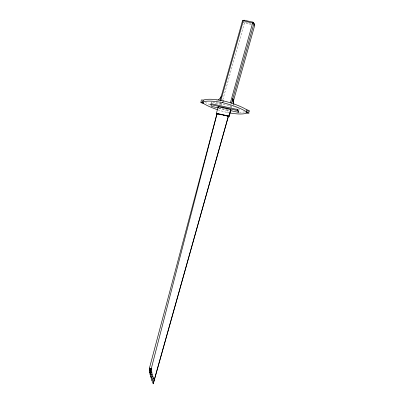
<?xml version="1.0" encoding="UTF-8"?>
<svg xmlns="http://www.w3.org/2000/svg" width="404" height="404" viewBox="0 0 404 404"><rect width="100%" height="100%" fill="white"/><g stroke="black" fill="none" stroke-linecap="round" stroke-linejoin="round"><path stroke-width="0.3" stroke-dasharray="2.02 1.52" d="M211.186 103.207L211.575 101.813L212.171 103.177M220.175 104.757L220.66 103.04M221.276 105.237L221.786 103.429M222.801 99.808L244.364 23.164L244.89 22.018L251.904 23.573M217.877 109.832A27.997 7.333 15.7 0 0 226.942 112.398L227.467 110.539A27.997 7.333 15.7 0 0 229.25 110.893M230.836 107.358L231.174 106.151M238.88 110.499L239.138 109.57L238.547 108.206M248.117 111.797L248.379 110.868M212.751 102.071L229.012 105.409M251.535 24.755L243.279 22.649L244.44 21.806L244.89 22.018M229.613 105.54L233.643 106.707M218.882 108.035L229.23 110.332M230.699 106.055L231.492 107.873M219.226 103.51L219.619 104.419M236.557 108.181A8.999 8.494 -23.5 0 1 235.83 107.535M217.317 102.843A8.999 8.494 -23.5 0 1 215.382 103.48M217.428 100.556A8.999 8.494 -23.5 0 1 216.524 101.025M229.315 112.862A27.997 7.333 15.7 0 1 226.942 112.398M248.617 111.403A2.247 0.586 15.7 0 1 248.066 111.337M244.748 111.898A27.997 7.333 15.7 0 1 239.516 112.12M227.467 110.539A27.997 7.333 15.7 0 1 218.397 107.974M210.085 104.772A27.997 7.333 15.7 0 1 205.429 102.459"/><path stroke-width="0.61" d="M153.212 383.8L228.417 116.1L217.009 113.706L149.44 368.16C149.026 372.251 150.783 376.326 151.848 380.235A65.362 61.686 -23.5 0 0 153.212 383.8L228.417 116.1M150.414 368.408L149.44 368.16L151.318 368.509L149.248 369.468L151.359 369.503L149.445 370.746L151.485 370.993L149.717 372.241L151.692 372.468L150.106 374.114L152.101 374.407L150.667 376.361L152.656 376.301L151.071 377.811L153.353 378.149L151.848 380.235L154.192 379.932L152.101 374.407L151.318 368.509L217.009 113.706L221.867 114.842M217.286 109.635A27.997 7.333 15.7 0 1 203.313 103.384A2.247 0.586 15.7 0 1 200.626 102.177A2.247 0.586 15.7 0 1 202.722 102.03L203.247 100.172A27.997 7.333 15.7 0 1 223.25 100.843A27.997 7.333 15.7 0 1 246.884 109.858A2.247 0.586 15.7 0 1 249.258 110.741A2.247 0.586 15.7 0 1 249.071 111.413M218.276 107.903L211.585 106.419L210.792 104.596L211.055 103.671L237.825 109.61L238.618 111.428L238.355 112.357L230.447 110.6M217.847 114.165L216.66 113.903L216.398 113.297L218.226 106.797L230.659 109.555L230.921 110.161L229.093 116.66L227.906 116.397M220.029 100.652L242.486 20.831L244.102 20.2L252.869 22.144L253.959 23.376L254.752 25.194L233.26 101.586M220.73 101.005L243.309 20.74L244.102 20.2M202.722 102.03A27.997 7.333 15.7 0 1 222.725 102.697L223.25 100.843M230.462 102.52L252.869 22.144M231.502 103.197L253.959 23.376L243.309 20.74L242.486 20.831M229.093 116.66L228.826 116.054L230.659 109.555M238.355 112.357L237.562 110.539L237.825 109.61M229.901 112.963A27.997 7.333 15.7 0 0 246.95 113.064A2.247 0.586 15.7 0 0 249.046 112.918A2.247 0.586 15.7 0 0 246.359 111.711L246.884 109.858M150.106 374.114L150.939 373.382M150.636 371.7L149.717 372.241L150.743 372.448M150.434 370.205L149.445 370.746L150.505 370.953M150.318 369.064L149.248 369.468L150.338 369.564M151.318 368.509L149.318 368.736L150.349 368.695M210.792 104.596L237.562 110.539M216.398 113.297L228.826 116.054M223.079 115.125L225.513 115.695M226.725 115.978L228.548 116.403M254 23.927L254.752 25.194M253.318 22.361L253.773 23.402M218.226 106.797L218.488 107.403M233.845 104.202A8.999 8.494 -23.5 0 1 232.79 98.621L233.583 100.439A8.999 8.494 -23.5 0 0 233.845 104.272M221.316 96.076A8.999 8.494 -23.5 0 1 218.276 99.995M247.541 110.348A1 0.263 15.7 0 1 248 110.519M201.313 100.525A2.247 0.586 15.7 0 1 203.247 100.172M222.725 102.697A27.997 7.333 15.7 0 1 246.359 111.711M246.314 112.509A1 0.263 15.7 0 0 247.854 112.726A1 0.263 15.7 0 0 246.521 112.095A1 0.263 15.7 0 0 246.314 112.509M202.192 102.717A1 0.263 15.7 0 0 203.732 102.934A1 0.263 15.7 0 0 202.399 102.308A1 0.263 15.7 0 0 202.192 102.717"/></g></svg>
